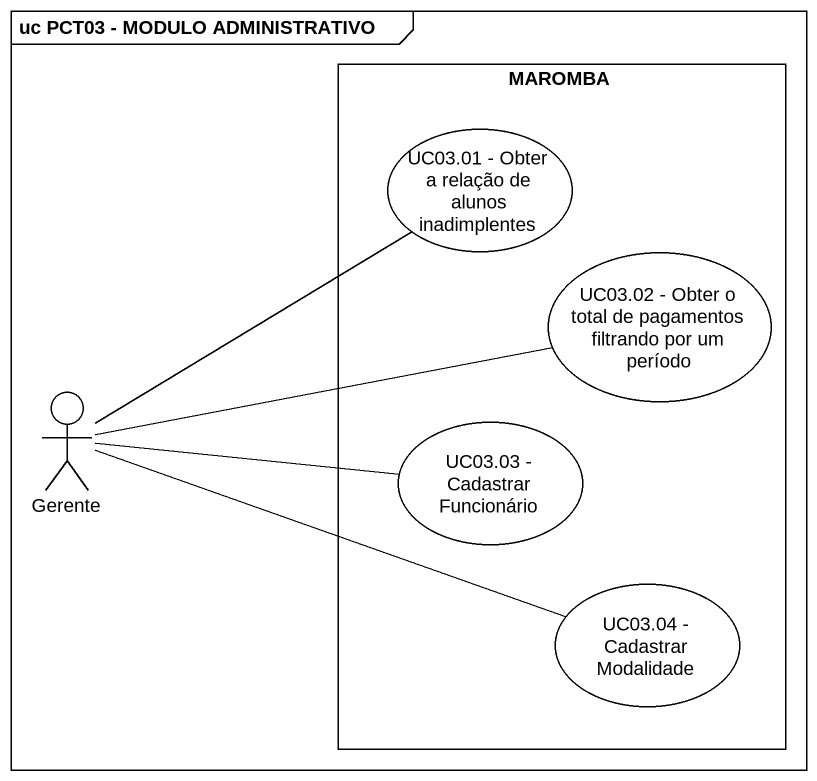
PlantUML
@startuml
mainframe uc PCT03 - MODULO ADMINISTRATIVO
rectangle MAROMBA {
  usecase "UC03.01 - Obter a relação de alunos inadimplentes" as UC03_01_Obter_a_relação_de
  usecase "UC03.02 - Obter o total de pagamentos filtrando por um período" as UC03_02_Obter_o_total_de
  usecase "UC03.03 - Cadastrar Funcionário" as UC03_03_Cadastrar
  usecase "UC03.04 - Cadastrar Modalidade" as UC03_04_Cadastrar_Modalidade
}
actor Gerente
Gerente -up- UC03_01_Obter_a_relação_de
Gerente -right- UC03_02_Obter_o_total_de
Gerente -right- UC03_03_Cadastrar
Gerente -right- UC03_04_Cadastrar_Modalidade
@enduml
